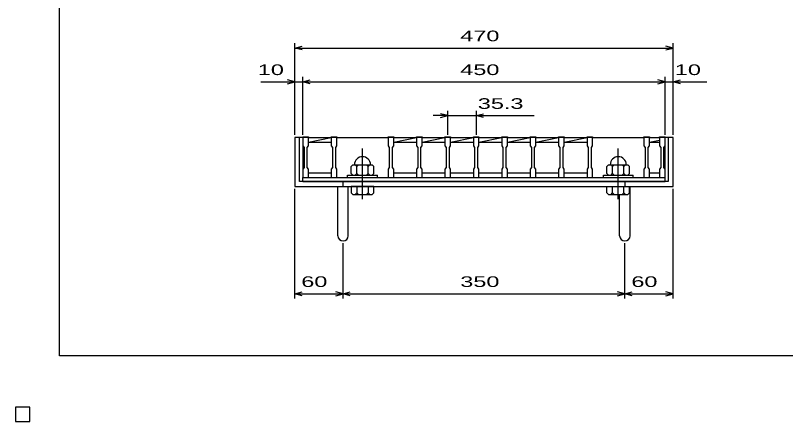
# Model space of a CAD drawing. Units: millimetres, scale not verified. Extents: x -1092 to 1039, y -770 to 632.
# Drawn here: x -1092 to -135, y -770 to -265 of the extents above; entities that cross this region are included whole.
import ezdxf
from ezdxf.enums import TextEntityAlignment as Align

# ---------------------------------------------------------------- set-up
doc = ezdxf.new("R2010")
doc.units = ezdxf.units.MM
doc.header["$LTSCALE"] = 6
doc.linetypes.add('CHAIN', pattern=[18.5, 12, -1.5, 3.5, -1.5])
for name, color, linetype, lineweight in [('0_2', 150, 'Continuous', 25), ('16', 3, 'Continuous', 25), ('19', 6, 'Continuous', 25), ('22', 4, 'Continuous', 25)]:
    doc.layers.add(name, color=color, linetype=linetype, lineweight=lineweight)
doc.styles.add('ベクトル', font='')
doc.styles.get('ベクトル').set_extended_font_data('ベクトル')

msp = doc.modelspace()

# ---------------------------------------------------------------- linework, layer by layer
at = {"layer": '0_2'}
for p, q in [((-1037.4, -687.9), (-1037.4, 632.1)), ((1038.6, -687.9), (-1037.4, -687.9))]:
    msp.add_line(p, q, dxfattribs=at)
at = {"layer": '16'}
for p, q in [((-735, -416.5), (-735, -415.8)), ((-735, -415.8), (-728, -415.8)), ((-735, -416.5), (-735, -427)), ((-728, -416.5), (-735, -416.5)), ((-735, -416.5), (-735, -460.5)), ((-728, -415.8), (-728, -416.5)), ((-728, -427), (-728, -416.5)), ((-728, -416.5), (-699.7, -416.5)), ((-728, -422.5), (-699.7, -416.5)), ((-699.7, -416.5), (-699.7, -415.8)), ((-699.7, -415.8), (-692.7, -415.8)), ((-699.7, -416.5), (-699.7, -427)), ((-692.7, -416.5), (-699.7, -416.5)), ((-692.7, -415.8), (-692.7, -416.5)), ((-692.7, -427), (-692.7, -416.5)), ((-692.7, -416.5), (-629.1, -416.5)), ((-629.1, -416.5), (-629.1, -415.8)), ((-629.1, -415.8), (-622.1, -415.8)), ((-629.1, -416.5), (-629.1, -427)), ((-622.1, -416.5), (-629.1, -416.5)), ((-622.1, -415.8), (-622.1, -416.5)), ((-622.1, -427), (-622.1, -416.5)), ((-622.1, -416.5), (-593.8, -416.5)), ((-622.1, -422.5), (-593.8, -416.5)), ((-593.8, -416.5), (-593.8, -415.8)), ((-593.8, -415.8), (-586.8, -415.8)), ((-593.8, -416.5), (-593.8, -427)), ((-586.8, -416.5), (-593.8, -416.5)), ((-586.8, -415.8), (-586.8, -416.5)), ((-586.8, -427), (-586.8, -416.5)), ((-586.8, -416.5), (-558.5, -416.5)), ((-586.8, -422.5), (-558.5, -416.5)), ((-558.5, -416.5), (-558.5, -415.8)), ((-558.5, -415.8), (-551.5, -415.8)), ((-558.5, -416.5), (-558.5, -427)), ((-551.5, -416.5), (-558.5, -416.5)), ((-551.5, -415.8), (-551.5, -416.5)), ((-551.5, -427), (-551.5, -416.5)), ((-551.5, -416.5), (-523.2, -416.5)), ((-551.5, -422.5), (-523.2, -416.5)), ((-523.2, -416.5), (-523.2, -415.8)), ((-523.2, -415.8), (-516.2, -415.8)), ((-523.2, -416.5), (-523.2, -427)), ((-516.2, -416.5), (-523.2, -416.5)), ((-516.2, -415.8), (-516.2, -416.5)), ((-516.2, -427), (-516.2, -416.5)), ((-516.2, -416.5), (-487.9, -416.5)), ((-516.2, -422.5), (-487.9, -416.5)), ((-487.9, -416.5), (-487.9, -415.8)), ((-487.9, -415.8), (-480.9, -415.8)), ((-487.9, -416.5), (-487.9, -427)), ((-480.9, -416.5), (-487.9, -416.5)), ((-480.9, -415.8), (-480.9, -416.5)), ((-480.9, -427), (-480.9, -416.5)), ((-480.9, -416.5), (-452.6, -416.5)), ((-480.9, -422.5), (-452.6, -416.5)), ((-452.6, -416.5), (-452.6, -415.8)), ((-452.6, -415.8), (-445.6, -415.8)), ((-452.6, -416.5), (-452.6, -427)), ((-445.6, -416.5), (-452.6, -416.5)), ((-445.6, -415.8), (-445.6, -416.5)), ((-445.6, -427), (-445.6, -416.5)), ((-445.6, -416.5), (-417.3, -416.5)), ((-445.6, -422.5), (-417.3, -416.5)), ((-417.3, -416.5), (-417.3, -415.8)), ((-417.3, -415.8), (-410.3, -415.8)), ((-417.3, -416.5), (-417.3, -427)), ((-410.3, -416.5), (-417.3, -416.5)), ((-410.3, -415.8), (-410.3, -416.5)), ((-410.3, -427), (-410.3, -416.5)), ((-410.3, -416.5), (-382, -416.5)), ((-410.3, -422.5), (-382, -416.5)), ((-382, -416.5), (-382, -415.8)), ((-382, -415.8), (-375, -415.8)), ((-382, -416.5), (-382, -427)), ((-375, -416.5), (-382, -416.5)), ((-375, -415.8), (-375, -416.5)), ((-375, -427), (-375, -416.5)), ((-375, -416.5), (-311.4, -416.5)), ((-311.4, -416.5), (-311.4, -415.8)), ((-311.4, -415.8), (-304.4, -415.8)), ((-311.4, -416.5), (-311.4, -427)), ((-304.4, -416.5), (-311.4, -416.5)), ((-304.4, -415.8), (-304.4, -416.5)), ((-304.4, -427), (-304.4, -416.5)), ((-304.4, -416.5), (-292, -416.5)), ((-304.4, -422.5), (-292, -419.871)), ((-292, -416.5), (-292, -415.8)), ((-292, -415.8), (-285, -415.8)), ((-292, -416.5), (-292, -427)), ((-285, -416.5), (-292, -416.5)), ((-285, -415.8), (-285, -416.5)), ((-285, -427), (-285, -416.5)), ((-285, -460.5), (-285, -416.5)), ((-735, -427), (-733.5, -429)), ((-733.5, -429), (-733.5, -454)), ((-729.5, -429), (-728, -427)), ((-729.5, -454), (-729.5, -429)), ((-728, -422.5), (-699.7, -422.5)), ((-699.7, -427), (-698.2, -429)), ((-698.2, -429), (-698.2, -454)), ((-694.2, -429), (-692.7, -427)), ((-694.2, -454), (-694.2, -429)), ((-629.1, -427), (-627.6, -429)), ((-627.6, -429), (-627.6, -454)), ((-623.6, -429), (-622.1, -427)), ((-623.6, -454), (-623.6, -429)), ((-622.1, -422.5), (-593.8, -422.5)), ((-593.8, -427), (-592.3, -429)), ((-592.3, -429), (-592.3, -454)), ((-588.3, -429), (-586.8, -427)), ((-588.3, -454), (-588.3, -429)), ((-586.8, -422.5), (-558.5, -422.5)), ((-558.5, -427), (-557, -429)), ((-557, -429), (-557, -454)), ((-553, -429), (-551.5, -427)), ((-553, -454), (-553, -429)), ((-551.5, -422.5), (-523.2, -422.5)), ((-523.2, -427), (-521.7, -429)), ((-521.7, -429), (-521.7, -454)), ((-517.7, -429), (-516.2, -427)), ((-517.7, -454), (-517.7, -429)), ((-516.2, -422.5), (-487.9, -422.5)), ((-487.9, -427), (-486.4, -429)), ((-486.4, -429), (-486.4, -454)), ((-482.4, -429), (-480.9, -427)), ((-482.4, -454), (-482.4, -429)), ((-480.9, -422.5), (-452.6, -422.5)), ((-452.6, -427), (-451.1, -429)), ((-451.1, -429), (-451.1, -454)), ((-447.1, -429), (-445.6, -427)), ((-447.1, -454), (-447.1, -429)), ((-445.6, -422.5), (-417.3, -422.5)), ((-417.3, -427), (-415.8, -429)), ((-415.8, -429), (-415.8, -454)), ((-411.8, -429), (-410.3, -427)), ((-411.8, -454), (-411.8, -429)), ((-410.3, -422.5), (-382, -422.5)), ((-382, -427), (-380.5, -429)), ((-380.5, -429), (-380.5, -454)), ((-376.5, -429), (-375, -427)), ((-376.5, -454), (-376.5, -429)), ((-311.4, -427), (-309.9, -429)), ((-309.9, -429), (-309.9, -454)), ((-305.9, -429), (-304.4, -427)), ((-305.9, -454), (-305.9, -429)), ((-304.4, -422.5), (-292, -422.5)), ((-292, -427), (-290.5, -429)), ((-290.5, -429), (-290.5, -454)), ((-286.5, -429), (-285, -427)), ((-286.5, -454), (-286.5, -429)), ((-733.5, -454), (-735, -456)), ((-735, -456), (-735, -466.5)), ((-728, -456), (-729.5, -454)), ((-728, -466.5), (-728, -456)), ((-698.2, -454), (-699.7, -456)), ((-699.7, -456), (-699.7, -466.5)), ((-692.7, -456), (-694.2, -454)), ((-692.7, -466.5), (-692.7, -456)), ((-672.9, -450.5), (-674.9, -452.5)), ((-674.9, -461.5), (-674.9, -452.5)), ((-672.9, -450.5), (-648.9, -450.5)), ((-669.9, -450.5), (-667.9, -452.5)), ((-667.9, -452.5), (-665.9, -450.5)), ((-667.9, -461.5), (-667.9, -452.5)), ((-655.9, -450.5), (-653.9, -452.5)), ((-653.9, -452.5), (-651.9, -450.5)), ((-653.9, -461.5), (-653.9, -452.5)), ((-648.9, -450.5), (-646.9, -452.5)), ((-646.9, -461.5), (-646.9, -452.5)), ((-627.6, -454), (-629.1, -456)), ((-629.1, -456), (-629.1, -466.5)), ((-622.1, -456), (-623.6, -454)), ((-622.1, -466.5), (-622.1, -456)), ((-592.3, -454), (-593.8, -456)), ((-593.8, -456), (-593.8, -466.5)), ((-586.8, -456), (-588.3, -454)), ((-586.8, -466.5), (-586.8, -456)), ((-557, -454), (-558.5, -456)), ((-558.5, -456), (-558.5, -466.5)), ((-551.5, -456), (-553, -454)), ((-551.5, -466.5), (-551.5, -456)), ((-521.7, -454), (-523.2, -456)), ((-523.2, -456), (-523.2, -466.5)), ((-516.2, -456), (-517.7, -454)), ((-516.2, -466.5), (-516.2, -456)), ((-486.4, -454), (-487.9, -456)), ((-487.9, -456), (-487.9, -466.5)), ((-480.9, -456), (-482.4, -454)), ((-480.9, -466.5), (-480.9, -456)), ((-451.1, -454), (-452.6, -456)), ((-452.6, -456), (-452.6, -466.5)), ((-445.6, -456), (-447.1, -454)), ((-445.6, -466.5), (-445.6, -456)), ((-415.8, -454), (-417.3, -456)), ((-417.3, -456), (-417.3, -466.5)), ((-410.3, -456), (-411.8, -454)), ((-410.3, -466.5), (-410.3, -456)), ((-380.5, -454), (-382, -456)), ((-382, -456), (-382, -466.5)), ((-375, -456), (-376.5, -454)), ((-375, -466.5), (-375, -456)), ((-355.2, -450.5), (-357.2, -452.5)), ((-357.2, -461.5), (-357.2, -452.5)), ((-355.2, -450.5), (-331.2, -450.5)), ((-352.2, -450.5), (-350.2, -452.5)), ((-350.2, -452.5), (-348.2, -450.5)), ((-350.2, -461.5), (-350.2, -452.5)), ((-338.2, -450.5), (-336.2, -452.5)), ((-336.2, -452.5), (-334.2, -450.5)), ((-336.2, -461.5), (-336.2, -452.5)), ((-331.2, -450.5), (-329.2, -452.5)), ((-329.2, -461.5), (-329.2, -452.5)), ((-309.9, -454), (-311.4, -456)), ((-311.4, -456), (-311.4, -466.5)), ((-304.4, -456), (-305.9, -454)), ((-304.4, -466.5), (-304.4, -456)), ((-290.5, -454), (-292, -456)), ((-292, -456), (-292, -466.5)), ((-285, -456), (-286.5, -454)), ((-285, -466.5), (-285, -456)), ((-735, -466.5), (-728, -466.5)), ((-735, -466.5), (-285, -466.5)), ((-735, -471.5), (-735, -466.5)), ((-728, -460.5), (-699.7, -460.5)), ((-699.7, -466.5), (-692.7, -466.5)), ((-692.7, -466.5), (-629.1, -466.5)), ((-679.4, -466.5), (-679.4, -463.5)), ((-679.4, -463.5), (-642.4, -463.5)), ((-679.4, -466.5), (-642.4, -466.5)), ((-674.9, -461.5), (-672.9, -463.5)), ((-669.9, -463.5), (-667.9, -461.5)), ((-665.9, -463.5), (-667.9, -461.5)), ((-655.9, -463.5), (-653.9, -461.5)), ((-651.9, -463.5), (-653.9, -461.5)), ((-648.9, -463.5), (-646.9, -461.5)), ((-642.4, -466.5), (-642.4, -463.5)), ((-629.1, -466.5), (-622.1, -466.5)), ((-622.1, -460.5), (-593.8, -460.5)), ((-593.8, -466.5), (-586.8, -466.5)), ((-586.8, -460.5), (-558.5, -460.5)), ((-558.5, -466.5), (-551.5, -466.5)), ((-551.5, -460.5), (-523.2, -460.5)), ((-523.2, -466.5), (-516.2, -466.5)), ((-516.2, -460.5), (-487.9, -460.5)), ((-487.9, -466.5), (-480.9, -466.5)), ((-480.9, -460.5), (-452.6, -460.5)), ((-452.6, -466.5), (-445.6, -466.5)), ((-445.6, -460.5), (-417.3, -460.5)), ((-417.3, -466.5), (-410.3, -466.5)), ((-410.3, -460.5), (-382, -460.5)), ((-382, -466.5), (-375, -466.5)), ((-375, -466.5), (-311.4, -466.5)), ((-361.7, -466.5), (-361.7, -463.5)), ((-361.7, -463.5), (-324.7, -463.5)), ((-361.7, -466.5), (-324.7, -466.5)), ((-357.2, -461.5), (-355.2, -463.5)), ((-352.2, -463.5), (-350.2, -461.5)), ((-348.2, -463.5), (-350.2, -461.5)), ((-338.2, -463.5), (-336.2, -461.5)), ((-334.2, -463.5), (-336.2, -461.5)), ((-331.2, -463.5), (-329.2, -461.5)), ((-324.7, -466.5), (-324.7, -463.5)), ((-311.4, -466.5), (-304.4, -466.5)), ((-304.4, -460.5), (-292, -460.5)), ((-292, -466.5), (-285, -466.5)), ((-285, -471.5), (-285, -466.5)), ((-735, -471.5), (-285, -471.5)), ((-1074, -751.5), (-1092, -751.5)), ((-1092, -751.5), (-1092, -769.5)), ((-1074, -751.5), (-1092, -751.5)), ((-1092, -751.5), (-1092, -769.5)), ((-1074, -751.5), (-1092, -751.5)), ((-1092, -751.5), (-1092, -769.5)), ((-1074, -751.5), (-1092, -751.5)), ((-1092, -751.5), (-1092, -769.5)), ((-1074, -751.5), (-1092, -751.5)), ((-1092, -751.5), (-1092, -769.5)), ((-1074, -769.5), (-1074, -751.5)), ((-1074, -769.5), (-1074, -751.5)), ((-1074, -769.5), (-1074, -751.5)), ((-1074, -769.5), (-1074, -751.5)), ((-1074, -769.5), (-1074, -751.5)), ((-1092, -769.5), (-1074, -769.5)), ((-1092, -769.5), (-1074, -769.5)), ((-1092, -769.5), (-1074, -769.5)), ((-1092, -769.5), (-1074, -769.5)), ((-1092, -769.5), (-1074, -769.5))]:
    msp.add_line(p, q, dxfattribs=at)
at = {"layer": '16', "linetype": 'CHAIN'}
for p, q in [((-660.9, -493.3), (-660.9, -430.3)), ((-343.2, -493.3), (-343.2, -430.3))]:
    msp.add_line(p, q, dxfattribs=at)
at = {"layer": '16'}
for centre in [(-660.9, -450.5), (-343.2, -450.5)]:
    msp.add_arc(centre, 10, 0, 180, dxfattribs=at)
at = {"layer": '19'}
for p, q in [((-735, -416.5), (-745, -416.5)), ((-745, -416.5), (-745, -477.5)), ((-739, -471.5), (-739, -416.5)), ((-275, -416.5), (-285, -416.5)), ((-281, -416.5), (-281, -471.5)), ((-275, -477.5), (-275, -416.5)), ((-745, -477.5), (-275, -477.5)), ((-281, -471.5), (-739, -471.5)), ((-691.5, -538.61), (-691.5, -477.5)), ((-685, -477.5), (-685, -471.5)), ((-678.5, -538.61), (-678.5, -477.5)), ((-674.9, -477.5), (-674.9, -485.5)), ((-646.9, -477.5), (-674.9, -477.5)), ((-667.9, -477.5), (-667.9, -485.5)), ((-653.9, -477.5), (-653.9, -485.5)), ((-646.9, -485.5), (-646.9, -477.5)), ((-357.2, -485.5), (-357.2, -477.5)), ((-357.2, -477.5), (-329.2, -477.5)), ((-350.2, -485.5), (-350.2, -477.5)), ((-336.2, -485.5), (-336.2, -477.5)), ((-335, -471.5), (-335, -477.5)), ((-329.2, -485.5), (-329.2, -477.5)), ((-328.5, -538.61), (-328.5, -477.5)), ((-674.9, -485.5), (-672.9, -487.5)), ((-672.9, -487.5), (-648.9, -487.5)), ((-667.9, -485.5), (-669.9, -487.5)), ((-665.9, -487.5), (-667.9, -485.5)), ((-653.9, -485.5), (-655.9, -487.5)), ((-651.9, -487.5), (-653.9, -485.5)), ((-648.9, -487.5), (-646.9, -485.5)), ((-355.2, -487.5), (-357.2, -485.5)), ((-355.2, -487.5), (-331.2, -487.5)), ((-352.2, -487.5), (-350.2, -485.5)), ((-348.2, -487.5), (-350.2, -485.5)), ((-341.5, -538.61), (-341.5, -487.5)), ((-338.2, -487.5), (-336.2, -485.5)), ((-334.2, -487.5), (-336.2, -485.5)), ((-331.2, -487.5), (-329.2, -485.5))]:
    msp.add_line(p, q, dxfattribs=at)
for centre in [(-685, -538.61), (-335, -538.61)]:
    msp.add_arc(centre, 6.5, 180, 0, dxfattribs=at)
at = {"layer": '22'}
for p, q in [((-745, -413.5), (-745, -299.5)), ((-745, -305.5), (-736, -303.1)), ((-736, -307.9), (-745, -305.5)), ((-745, -305.5), (-275, -305.5)), ((-275, -305.5), (-284, -303.1)), ((-284, -307.9), (-275, -305.5)), ((-275, -413.5), (-275, -299.5)), ((-745, -413.5), (-745, -341.5)), ((-735, -413.5), (-735, -341.5)), ((-285, -413.5), (-285, -341.5)), ((-275, -413.5), (-275, -341.5)), ((-787, -347.5), (-745, -347.5)), ((-745, -347.5), (-754, -345.1)), ((-754, -349.9), (-745, -347.5)), ((-745, -347.5), (-735, -347.5)), ((-735, -347.5), (-726, -345.1)), ((-726, -349.9), (-735, -347.5)), ((-735, -347.5), (-285, -347.5)), ((-285, -347.5), (-294, -345.1)), ((-294, -349.9), (-285, -347.5)), ((-285, -347.5), (-275, -347.5)), ((-275, -347.5), (-266, -345.1)), ((-266, -349.9), (-275, -347.5)), ((-275, -347.5), (-233, -347.5)), ((-555, -389.5), (-573, -389.5)), ((-555, -389.5), (-564, -387.1)), ((-564, -391.9), (-555, -389.5)), ((-555, -413.5), (-555, -383.5)), ((-555, -389.5), (-519.7, -389.5)), ((-519.7, -383.5), (-519.7, -413.5)), ((-519.7, -389.5), (-510.7, -387.1)), ((-510.7, -391.9), (-519.7, -389.5)), ((-519.7, -389.5), (-447.7, -389.5)), ((-745, -616.7), (-745, -480.5)), ((-275, -616.7), (-275, -480.5)), ((-685, -616.7), (-685, -547.7)), ((-335, -616.7), (-335, -547.7)), ((-745, -610.7), (-736, -608.3)), ((-736, -613.1), (-745, -610.7)), ((-745, -610.7), (-685, -610.7)), ((-685, -610.7), (-694, -608.3)), ((-694, -613.1), (-685, -610.7)), ((-685, -610.7), (-676, -608.3)), ((-676, -613.1), (-685, -610.7)), ((-685, -610.7), (-335, -610.7)), ((-335, -610.7), (-344, -608.3)), ((-344, -613.1), (-335, -610.7)), ((-335, -610.7), (-326, -608.3)), ((-326, -613.1), (-335, -610.7)), ((-335, -610.7), (-275, -610.7)), ((-275, -610.7), (-284, -608.3)), ((-284, -613.1), (-275, -610.7))]:
    msp.add_line(p, q, dxfattribs=at)
at = {"layer": '22', "color": 2}
for p, q in [((-1074, -751.5), (-1092, -751.5)), ((-1092, -751.5), (-1092, -769.5)), ((-1074, -751.5), (-1092, -751.5)), ((-1092, -751.5), (-1092, -769.5)), ((-1074, -751.5), (-1092, -751.5)), ((-1092, -751.5), (-1092, -769.5)), ((-1074, -769.5), (-1074, -751.5)), ((-1074, -769.5), (-1074, -751.5)), ((-1074, -769.5), (-1074, -751.5)), ((-1092, -769.5), (-1074, -769.5)), ((-1092, -769.5), (-1074, -769.5)), ((-1092, -769.5), (-1074, -769.5))]:
    msp.add_line(p, q, dxfattribs=at)

# ---------------------------------------------------------------- texts
at = {"layer": '22', "color": 2, "style": 'ベクトル', "width": 1.65}
for s, p in [(' 470 ', (-547.5, -290.5)), (' 10 ', (-799, -332.5)), (' 450 ', (-547.5, -332.5)), (' 10 ', (-281, -332.5)), (' 35.3 ', (-525.7, -374.5)), (' 60 ', (-745, -595.7)), (' 350 ', (-547.5, -595.7)), (' 60 ', (-335, -595.7))]:
    msp.add_text(s, height=13.2, dxfattribs=at).set_placement(p, align=Align.MIDDLE_LEFT)

doc.saveas('drawing.dxf')
